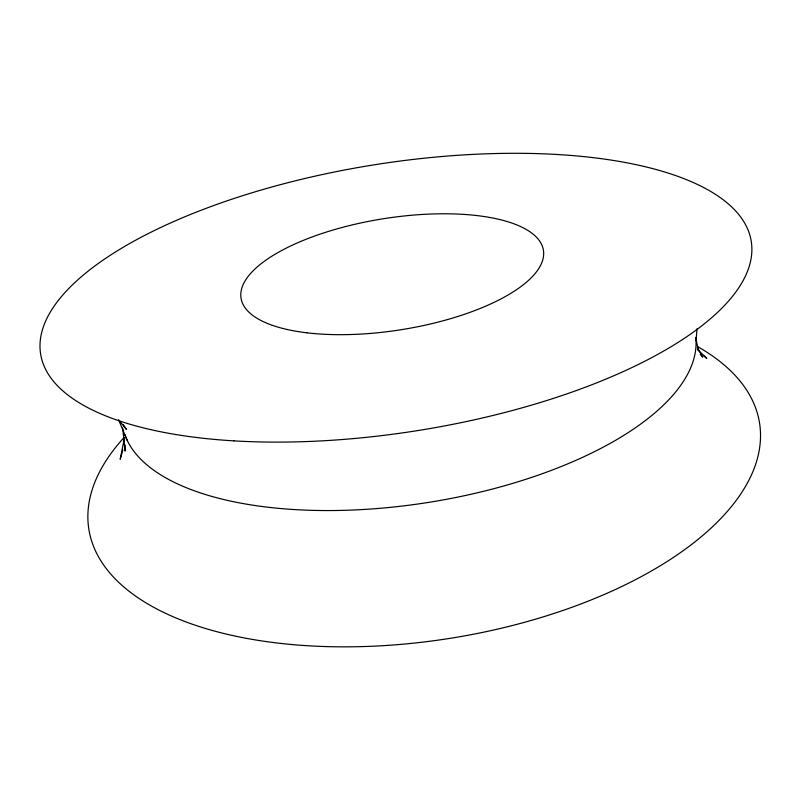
<?xml version="1.0" encoding="UTF-8"?>
<svg xmlns="http://www.w3.org/2000/svg" width="800" height="800" viewBox="0 0 800 800"><rect width="100%" height="100%" fill="white"/><g stroke="black" fill="none" stroke-linecap="round" stroke-linejoin="round"><path stroke-width="1.2" d="M125.12 444.98L125.05 451.11L122.69 427.88M696.04 340.72L697.03 328.68M124.52 437.56L120.19 459.28L122.8 450.11M703.87 356.01L706.74 358.25L697.74 349.8M700.25 354.31L702.7 357.1L697.42 347.68M118.66 420.01L126.58 429.56L123.18 424.54M118.72 420.11L127.17 440.27M695.67 337.6L698.48 350.62M697.89 346.75A339.53 164.26 -9 0 1 661.19 565.21A339.53 164.26 -9 0 1 226.8 634.2A339.53 164.26 -9 0 1 123.65 437.95M695.89 338.35A290.05 124.04 -9 0 1 435 501.34A290.05 124.04 -9 0 1 124.83 434.61M306.9 332.81A153.08 56.2 -9 0 0 543.25 257.84A153.08 56.2 -9 0 0 326.5 232.03A153.08 56.2 -9 0 0 306.9 332.81M233.95 440.87A359.75 134.65 -9 0 0 751.42 242.5A359.75 134.65 -9 0 0 202.44 209.74A359.75 134.65 -9 0 0 233.95 440.87"/></g></svg>
